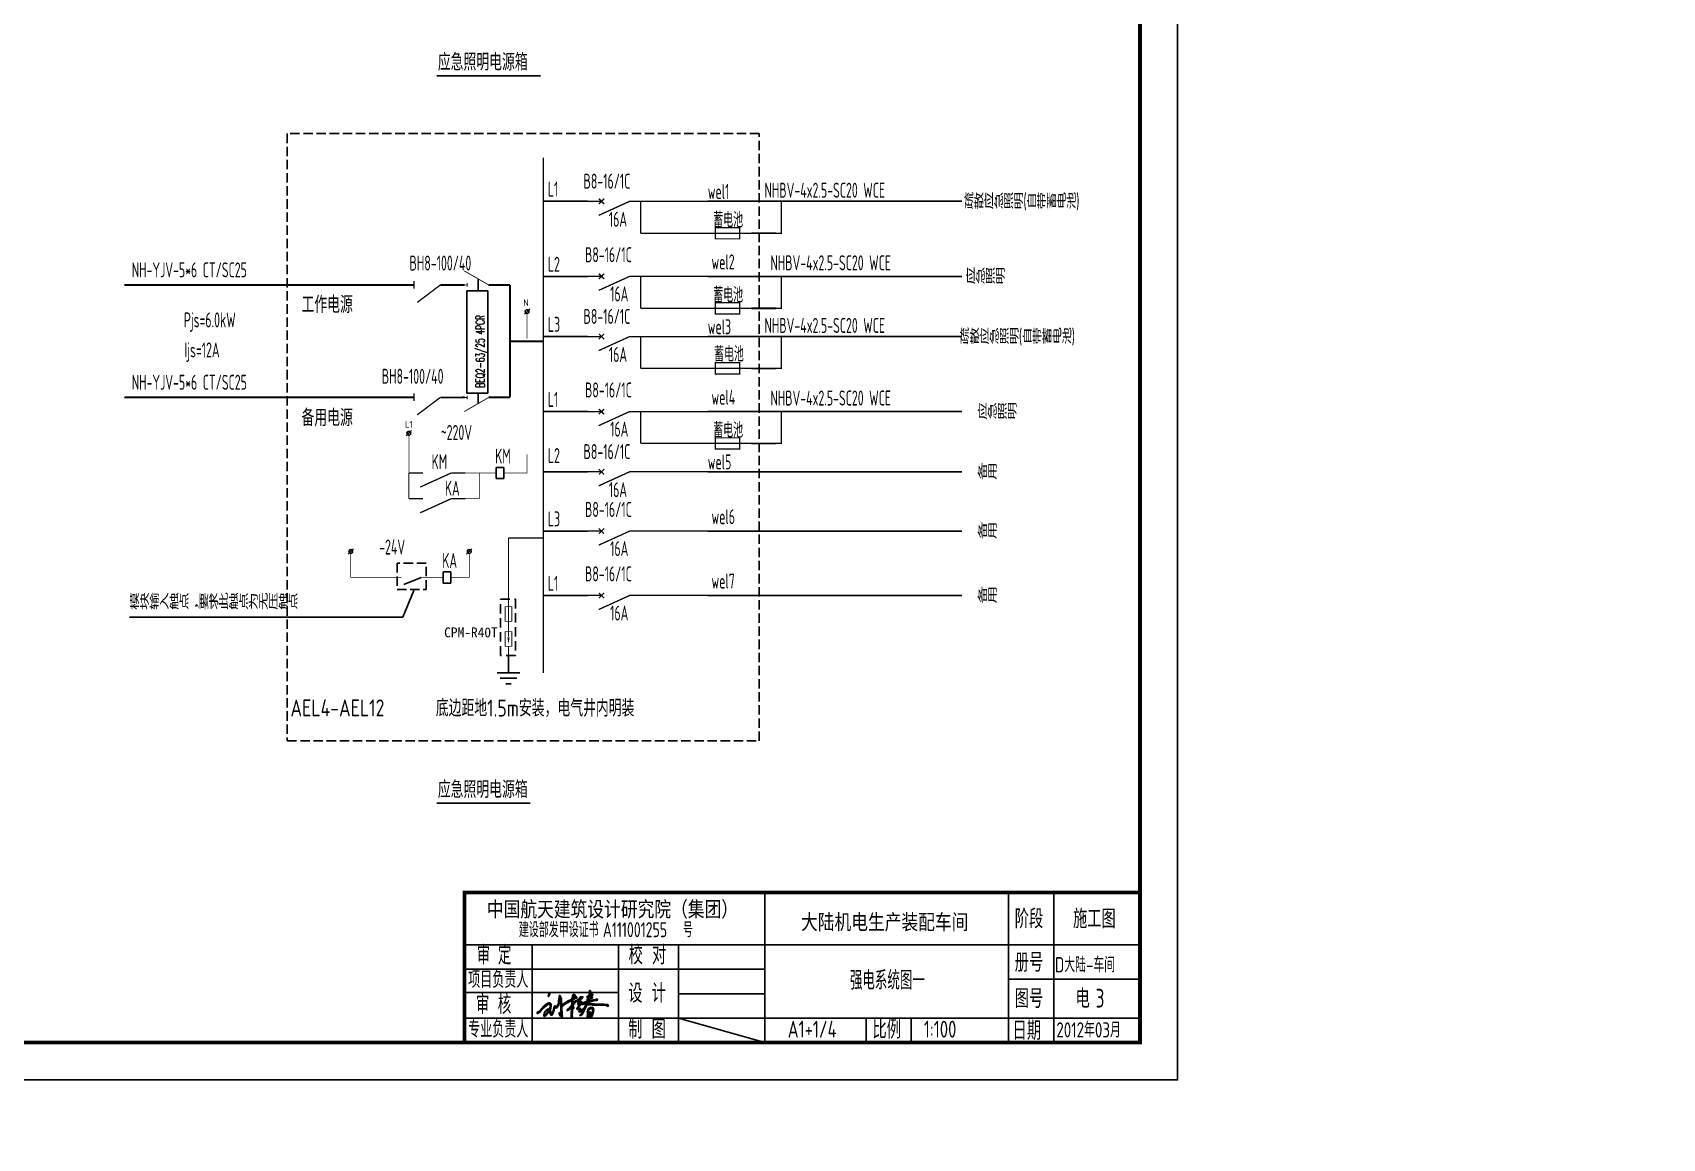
# Model space of a CAD drawing. Extents: x 2166032 to 5302137, y 581493 to 2416206.
# Drawn here: x 2878009 to 2921441, y 1115733 to 1145214 of the extents above; entities that cross this region are included whole.
import ezdxf
from ezdxf.enums import TextEntityAlignment as Align

# ---------------------------------------------------------------- set-up
doc = ezdxf.new("R2010")
doc.units = 0
doc.header["$LTSCALE"] = 1000
doc.header["$MEASUREMENT"] = 0
for name, pattern in [('DASH', [0.35, 0.25, -0.1]), ('DASHDOT', [1, 0.5, -0.25, 0, -0.25]), ('HIDDEN', [0.375, 0.25, -0.125])]:
    doc.linetypes.add(name, pattern=pattern)
for name, color, linetype in [('DOTLN', 2, 'Continuous'), ('EE-LIGHT', 3, 'Continuous'), ('EE-LINE', 11, 'Continuous'), ('EES_照明平面_导线层', 3, 'Continuous'), ('ELEMENT', 100, 'Continuous'), ('EQUIP', 80, 'Continuous'), ('PUB_TEXT', 7, 'Continuous'), ('PUB_TITLE', 137, 'Continuous'), ('SIG_TEXT', 7, 'Continuous'), ('TEL_SYMB', 3, 'Continuous'), ('TH_WIRE2', 4, 'Continuous'), ('WIRE-应急', 6, 'DASH'), ('WIRE-照明', 1, 'Continuous'), ('WIRE-系统', 4, 'Continuous'), ('墙线加粗', 7, 'Continuous'), ('电气', 3, 'Continuous'), ('表格', 7, 'Continuous')]:
    doc.layers.add(name, color=color, linetype=linetype)
doc.styles.add('-黑体', font='simhei.ttf', dxfattribs={"width": 0.8})
doc.styles.add('_TEL_DIM', font='@tssdeng.shx', dxfattribs={"width": 0.8, "height": 3.5, "bigfont": '!tssdchn.shx'})
doc.styles.add('H1', font='simsun.ttc')
doc.styles.add('HZTXT', font='tssdeng.shx', dxfattribs={"width": 0.7, "bigfont": 'tssdchn.shx'})
doc.styles.add('SIMPLEX', font='SIMPLEX.SHX')
doc.styles.get("Standard").update_dxf_attribs({"font": 'tssdeng.shx', "bigfont": 'tssdchn.shx'})
doc.styles.add('TSSD_REIN', font='tssdeng.shx', dxfattribs={"width": 0.7, "bigfont": 'tssdchn.shx'})

# ---------------------------------------------------------------- blocks, each defined once
blk = doc.blocks.new('$图签$00000001')
blk.add_line((-123, 6.5), (-100, 0))
at = {"layer": 'PUB_TITLE'}
for p, q in [((-100, 0), (-100, 40)), ((-35, 0), (-35, 40)), ((-23, 0), (-23, 40)), ((-180, 26), (0, 26)), ((-162, 0), (-162, 26)), ((-139, 0), (-139, 26)), ((-123, 0), (-123, 26)), ((-180, 19.5), (-100, 19.5)), ((-180, 13.28), (-139, 13.28)), ((-35, 16.86), (0, 16.86)), ((-123, 13), (-100, 13)), ((-180, 6.5), (0, 6.5)), ((-73, 0), (-73, 6.5)), ((-61, 0), (-61, 6.5))]:
    blk.add_line(p, q, dxfattribs=at)
at = {"layer": 'PUB_TITLE', "const_width": 1}
blk.add_lwpolyline([(-180, 0), (-180, 40), (0, 40)], dxfattribs=at)
at = {"layer": 'PUB_TITLE'}
blk.add_lwpolyline([(0, 40), (-180, 40), (-180, 0), (0, 0)], close=True, dxfattribs=at)
at = {"layer": 'PUB_TEXT', "style": 'TSSD_REIN'}
for s, height, width, p in [('阶段', 5, 0.8, (-33.39, 30.46)), ('施工图', 5, 0.8, (-17.87, 30.46)), ('建设部发甲设证书', 4, 0.7, (-165.53, 28.06)), ('A111001255', 4, 0.7, (-143.13, 28.06)), ('号', 4, 0.7, (-121.8, 28.06)), ('审', 5, 0.75, (-176.74, 20.78)), ('定', 5, 0.75, (-171.1, 20.78)), ('校 对', 5, 0.8, (-136.27, 20.81)), ('册号', 5, 0.8, (-33.39, 18.85)), ('D大陆-车间', 4.05, 0.75, (-22.67, 18.71)), ('项目负责人', 4.5, 0.75, (-179.02, 14.53)), ('审 核', 5, 0.75, (-176.96, 7.62)), ('设 计', 5, 0.8, (-136.37, 10.62)), ('图号', 5, 0.8, (-33.39, 9.19)), ('电', 5, 0.8, (-17.17, 9.21)), ('专业负责人', 4.5, 0.75, (-179.03, 1.3)), ('制 图', 5, 0.8, (-136.37, 1.02)), ('A1+1/4', 4.5, 0.75, (-93.87, 1.3)), ('比例', 5, 0.8, (-71.29, 1.01)), ('1:100', 4.5, 0.75, (-57.61, 1.3)), ('日期', 5, 0.8, (-33.97, 0.67)), ('2012年03月', 4.05, 0.75, (-22.29, 1.33))]:
    blk.add_text(s, height=height, dxfattribs=dict(at, width=width)).set_placement(p)
at = {"layer": 'PUB_TITLE', "color": 7, "style": '-黑体', "width": 0.8}
blk.add_text('中国航天建筑设计研究院（集团）', height=4.0889, dxfattribs=at).set_placement((-174.05, 33.5))
blk.add_text('大陆机电生产装配车间', height=4.089, dxfattribs=at).set_placement((-68.03, 30.09), align=Align.CENTER)
blk = doc.blocks.new('$element$00000497')
at = {"const_width": 0.0233}
for points in [[(0, 0), (0, -0.25)], [(0, -1), (0, -0.75), (-0.25, -0.2)], [(-0.047, -0.297), (0.047, -0.203)], [(-0.047, -0.203), (0.047, -0.297)]]:
    blk.add_lwpolyline(points, dxfattribs=at)
at = {"flags": 9}
blk.add_attdef('S', (0, 0), '', height=0.00000667, dxfattribs=at)
blk = doc.blocks.new('A$C7AF41362')
at = {"color": 3}
for points, const_width in [([(765, 49), (115, 425)], 23), ([(0, 49), (191, 49)], 23), ([(191, 99), (191, 0)], 25), ([(765, 49), (956, 49)], 23)]:
    blk.add_lwpolyline(points, dxfattribs=dict(at, const_width=const_width))
blk = doc.blocks.new('$element$00000498')
at = {"const_width": 0.0233}
for points in [[(0, 0), (0, -0.25)], [(-0.25, -0.2), (0, -0.75)], [(0, -0.75), (0, -1)]]:
    blk.add_lwpolyline(points, dxfattribs=at)
at = {"flags": 9}
blk.add_attdef('S', (0, 0), '', height=0.00000667, dxfattribs=at)
blk = doc.blocks.new('DZ')
at = {"layer": 'EE-LIGHT'}
blk.add_line((-141, -41), (141, 241), dxfattribs=at)
blk.add_circle((0, 100), 100, dxfattribs=at)
blk = doc.blocks.new('KM')
at = {"layer": 'EE-LIGHT'}
for p, q in [((400, 300), (0, 300)), ((0, 300), (0, -300)), ((400, -300), (400, 300)), ((0, -300), (400, -300))]:
    blk.add_line(p, q, dxfattribs=at)
blk = doc.blocks.new('$element$00000532')
at = {"const_width": 0.0233}
for points in [[(0, 0), (0, -0.283)], [(-0.1, -0.283), (0.1, -0.283), (0.1, -0.717), (-0.1, -0.717), (-0.1, -0.283)], [(0, -1), (0, -0.567)]]:
    blk.add_lwpolyline(points, dxfattribs=at)
for points in [[(-0.033, -0.55), (0.033, -0.55), (0, -0.35), (0.033, -0.55)], [(0.033, -0.55), (0, -0.35), (-0.033, -0.55), (0.033, -0.55)], [(0, -0.367), (-0.033, -0.567), (0.033, -0.567), (0, -0.367)]]:
    blk.add_solid(points)
at = {"flags": 9}
blk.add_attdef('S', (0, 0), '', height=0.00000667, dxfattribs=at)
blk = doc.blocks.new('$element$00000582')
at = {"const_width": 0.0233}
for points in [[(0, 0), (0, -1)], [(-0.1, -0.283), (0.1, -0.283), (0.1, -0.717), (-0.1, -0.717), (-0.1, -0.283)]]:
    blk.add_lwpolyline(points, dxfattribs=at)
at = {"flags": 9}
blk.add_attdef('S', (0, 0), '', height=0.00000667, dxfattribs=at)
blk = doc.blocks.new('$element$00000390')
for points in [[(0, 0), (0, -0.375)], [(-0.25, -0.375), (0.25, -0.375)], [(-0.188, -0.5), (0.188, -0.5)], [(-0.062, -0.625), (0.062, -0.625)]]:
    blk.add_lwpolyline(points)
at = {"flags": 9}
blk.add_attdef('S', (0, 0), '', height=0.00000667, dxfattribs=at)
blk = doc.blocks.new('刘桂春')
h = blk.add_hatch()
h.set_pattern_fill('ANSI37', color=256, scale=3, style=0)
h.set_pattern_definition([(45, (0, 0), (-3.367596045, 3.367596045), []), (135, (0, 0), (-3.367596045, -3.367596045), [])])
h.paths.add_polyline_path([(1369061, -138528), (1369058, -138536), (1369053, -138542), (1369048, -138553), (1369045, -138561), (1369048, -138565), (1369054, -138563), (1369059, -138554), (1369065, -138546), (1369071, -138534), (1369075, -138527), (1369075, -138516), (1369071, -138512), (1369066, -138506), (1369055, -138505), (1369049, -138506), (1369045, -138508), (1369045, -138512), (1369053, -138518), (1369057, -138521)], flags=17)
h.paths.add_polyline_path([(1369095, -138688), (1369086, -138679), (1369080, -138673), (1369068, -138673), (1369054, -138673), (1369048, -138679), (1369038, -138679), (1369028, -138684), (1369017, -138689), (1369002, -138702), (1368988, -138716), (1368971, -138734), (1368939, -138765), (1368920, -138785), (1368902, -138805), (1368895, -138812), (1368891, -138814), (1368881, -138820), (1368872, -138828), (1368862, -138837), (1368857, -138842), (1368869, -138850), (1368883, -138847), (1368893, -138838), (1368913, -138820), (1368946, -138779), (1368990, -138736), (1369038, -138702), (1369056, -138694), (1369064, -138694), (1369081, -138694), (1369081, -138726), (1369077, -138747), (1369068, -138758), (1369068, -138769), (1369056, -138769), (1369038, -138774), (1369015, -138793), (1369000, -138806), (1368989, -138828), (1368980, -138843), (1368986, -138843), (1368993, -138832), (1369010, -138814), (1369032, -138792), (1369049, -138793), (1369056, -138798), (1369045, -138813), (1369017, -138851), (1369009, -138860), (1368994, -138879), (1368985, -138885), (1368983, -138880), (1368983, -138863), (1368980, -138854), (1368975, -138861), (1368975, -138890), (1368986, -138898), (1368996, -138892), (1369017, -138869), (1369050, -138828), (1369068, -138813), (1369070, -138820), (1369080, -138855), (1369090, -138878), (1369111, -138878), (1369124, -138848), (1369145, -138795), (1369154, -138751), (1369164, -138750), (1369178, -138757), (1369205, -138742), (1369221, -138705), (1369235, -138629), (1369236, -138598), (1369244, -138587), (1369246, -138614), (1369253, -138629), (1369252, -138720), (1369250, -138729), (1369259, -138729), (1369258, -138853), (1369267, -138854), (1369268, -138885), (1369264, -138885), (1369251, -138875), (1369237, -138851), (1369237, -138834), (1369233, -138834), (1369229, -138851), (1369236, -138867), (1369244, -138887), (1369252, -138891), (1369260, -138895), (1369270, -138904), (1369281, -138904), (1369288, -138895), (1369288, -138886), (1369281, -138880), (1369281, -138816), (1369275, -138806), (1369275, -138743), (1369279, -138734), (1369314, -138705), (1369346, -138682), (1369431, -138637), (1369444, -138629), (1369444, -138683), (1369439, -138688), (1369438, -138711), (1369416, -138730), (1369416, -138740), (1369406, -138749), (1369365, -138790), (1369358, -138800), (1369370, -138800), (1369395, -138786), (1369416, -138772), (1369427, -138764), (1369438, -138765), (1369438, -138803), (1369431, -138810), (1369432, -138919), (1369442, -138925), (1369449, -138921), (1369452, -138894), (1369445, -138883), (1369446, -138853), (1369450, -138849), (1369450, -138772), (1369474, -138767), (1369474, -138743), (1369466, -138730), (1369466, -138702), (1369472, -138692), (1369486, -138692), (1369486, -138680), (1369480, -138677), (1369484, -138671), (1369542, -138634), (1369551, -138636), (1369548, -138649), (1369543, -138681), (1369539, -138696), (1369550, -138703), (1369560, -138700), (1369577, -138685), (1369581, -138679), (1369587, -138679), (1369587, -138684), (1369583, -138687), (1369562, -138705), (1369550, -138725), (1369539, -138743), (1369525, -138765), (1369525, -138778), (1369536, -138787), (1369568, -138773), (1369574, -138783), (1369564, -138800), (1369558, -138819), (1369570, -138826), (1369583, -138818), (1369600, -138802), (1369615, -138796), (1369631, -138780), (1369638, -138776), (1369642, -138780), (1369636, -138792), (1369615, -138826), (1369605, -138851), (1369584, -138869), (1369573, -138872), (1369573, -138884), (1369591, -138884), (1369610, -138869), (1369638, -138825), (1369666, -138773), (1369693, -138704), (1369693, -138680), (1369705, -138669), (1369767, -138649), (1369821, -138632), (1369854, -138632), (1369870, -138626), (1369870, -138614), (1369864, -138606), (1369850, -138609), (1369831, -138614), (1369799, -138621), (1369732, -138645), (1369709, -138652), (1369710, -138643), (1369723, -138635), (1369742, -138625), (1369765, -138604), (1369776, -138592), (1369785, -138591), (1369784, -138573), (1369775, -138574), (1369770, -138568), (1369776, -138563), (1369792, -138550), (1369792, -138539), (1369785, -138527), (1369765, -138526), (1369765, -138535), (1369744, -138544), (1369744, -138518), (1369756, -138507), (1369751, -138500), (1369751, -138491), (1369757, -138479), (1369749, -138467), (1369737, -138467), (1369738, -138486), (1369734, -138500), (1369729, -138511), (1369729, -138533), (1369724, -138544), (1369712, -138556), (1369706, -138565), (1369698, -138564), (1369690, -138568), (1369690, -138576), (1369698, -138584), (1369709, -138587), (1369704, -138602), (1369693, -138613), (1369700, -138614), (1369699, -138621), (1369694, -138630), (1369683, -138645), (1369667, -138653), (1369637, -138668), (1369614, -138680), (1369602, -138686), (1369602, -138699), (1369607, -138699), (1369632, -138699), (1369654, -138689), (1369676, -138683), (1369672, -138696), (1369663, -138724), (1369645, -138759), (1369630, -138765), (1369613, -138782), (1369591, -138794), (1369584, -138797), (1369580, -138795), (1369584, -138789), (1369586, -138780), (1369584, -138764), (1369576, -138757), (1369567, -138759), (1369556, -138763), (1369547, -138764), (1369544, -138758), (1369553, -138743), (1369570, -138726), (1369588, -138697), (1369608, -138666), (1369608, -138651), (1369598, -138651), (1369577, -138664), (1369560, -138678), (1369562, -138668), (1369566, -138646), (1369572, -138642), (1369577, -138620), (1369596, -138607), (1369630, -138572), (1369579, -138572), (1369563, -138606), (1369555, -138611), (1369528, -138624), (1369505, -138636), (1369481, -138653), (1369459, -138663), (1369457, -138624), (1369463, -138621), (1369498, -138599), (1369522, -138591), (1369523, -138574), (1369496, -138552), (1369492, -138536), (1369470, -138524), (1369465, -138533), (1369454, -138552), (1369454, -138570), (1369446, -138590), (1369438, -138611), (1369420, -138620), (1369379, -138640), (1369340, -138660), (1369307, -138683), (1369276, -138713), (1369268, -138632), (1369268, -138605), (1369260, -138580), (1369252, -138566), (1369252, -138554), (1369240, -138542), (1369233, -138562), (1369231, -138580), (1369227, -138611), (1369222, -138638), (1369218, -138663), (1369213, -138688), (1369204, -138711), (1369189, -138734), (1369180, -138734), (1369168, -138723), (1369157, -138720), (1369152, -138730), (1369143, -138746), (1369137, -138770), (1369128, -138808), (1369123, -138820), (1369118, -138838), (1369112, -138843), (1369112, -138851), (1369107, -138856), (1369101, -138856), (1369095, -138856), (1369095, -138836), (1369089, -138832), (1369089, -138814), (1369084, -138803), (1369084, -138775), (1369090, -138762), (1369090, -138745), (1369095, -138739), (1369095, -138717)])
h.paths.add_polyline_path([(1369424, -138744), (1369427, -138740), (1369432, -138735), (1369438, -138735), (1369438, -138744), (1369433, -138748), (1369426, -138748)], flags=16)
h.paths.add_polyline_path([(1369452, -138737), (1369455, -138735), (1369459, -138735), (1369461, -138737), (1369458, -138743), (1369454, -138742), (1369452, -138743)], flags=16)
h.paths.add_polyline_path([(1369729, -138574), (1369734, -138568), (1369735, -138561), (1369744, -138561), (1369751, -138560), (1369752, -138557), (1369755, -138557), (1369759, -138552), (1369762, -138552), (1369764, -138556), (1369760, -138560), (1369756, -138563), (1369752, -138565), (1369751, -138573), (1369744, -138573), (1369741, -138578), (1369736, -138580), (1369732, -138579)], flags=16)
h.paths.add_polyline_path([(1369775, -138702), (1369781, -138708), (1369887, -138708), (1369893, -138708), (1369903, -138706), (1369914, -138710), (1369928, -138711), (1369933, -138706), (1369939, -138712), (1370025, -138714), (1370031, -138729), (1370048, -138731), (1370050, -138716), (1370045, -138706), (1370034, -138699), (1370010, -138699), (1369982, -138697), (1369975, -138691), (1369821, -138691), (1369815, -138685), (1369775, -138685), (1369751, -138685), (1369732, -138686), (1369727, -138692), (1369717, -138694), (1369709, -138694), (1369702, -138699), (1369721, -138705), (1369729, -138703), (1369741, -138699), (1369751, -138701), (1369756, -138706), (1369771, -138706)])
h.paths.add_polyline_path([(1369700, -138854), (1369699, -138915), (1369708, -138922), (1369714, -138915), (1369722, -138910), (1369718, -138905), (1369714, -138905), (1369715, -138896), (1369719, -138896), (1369727, -138890), (1369729, -138894), (1369728, -138912), (1369731, -138922), (1369738, -138926), (1369758, -138925), (1369764, -138915), (1369771, -138903), (1369780, -138889), (1369784, -138877), (1369795, -138838), (1369803, -138818), (1369808, -138786), (1369802, -138778), (1369802, -138757), (1369784, -138746), (1369748, -138746), (1369732, -138761), (1369714, -138773), (1369708, -138777), (1369708, -138794), (1369708, -138804), (1369697, -138809)])
h.paths.add_polyline_path([(1369721, -138813), (1369721, -138793), (1369722, -138787), (1369729, -138779), (1369731, -138776), (1369740, -138777), (1369743, -138770), (1369762, -138771), (1369764, -138760), (1369786, -138761), (1369787, -138831), (1369781, -138835), (1369780, -138851), (1369780, -138857), (1369772, -138858), (1369768, -138845), (1369764, -138838), (1369760, -138835), (1369759, -138827), (1369747, -138825), (1369733, -138826), (1369726, -138829), (1369727, -138844), (1369722, -138842), (1369721, -138839)], flags=16)
h.paths.add_polyline_path([(1369733, -138845), (1369737, -138841), (1369747, -138844), (1369751, -138849), (1369751, -138857), (1369753, -138862), (1369757, -138864), (1369759, -138878), (1369759, -138893), (1369755, -138898), (1369751, -138900), (1369751, -138908), (1369747, -138914), (1369742, -138910), (1369736, -138905), (1369733, -138898), (1369735, -138888), (1369730, -138883), (1369728, -138877), (1369733, -138875), (1369734, -138859)], flags=16)
for p, q in [((1368988, -138716), (1369002, -138702)), ((1369038, -138702), (1368990, -138736)), ((1369002, -138702), (1369017, -138689)), ((1369017, -138689), (1369028, -138684)), ((1369028, -138684), (1369038, -138679)), ((1369038, -138679), (1369048, -138679)), ((1369056, -138694), (1369038, -138702)), ((1369049, -138506), (1369045, -138508)), ((1369045, -138508), (1369045, -138512)), ((1369045, -138512), (1369053, -138518)), ((1369048, -138553), (1369045, -138561)), ((1369045, -138561), (1369048, -138565)), ((1369053, -138542), (1369048, -138553)), ((1369048, -138565), (1369054, -138563)), ((1369048, -138679), (1369054, -138673)), ((1369055, -138505), (1369049, -138506)), ((1369053, -138518), (1369057, -138521)), ((1369058, -138536), (1369053, -138542)), ((1369054, -138563), (1369059, -138554)), ((1369054, -138673), (1369068, -138673)), ((1369066, -138506), (1369055, -138505)), ((1369064, -138694), (1369056, -138694)), ((1369057, -138521), (1369061, -138528)), ((1369061, -138528), (1369058, -138536)), ((1369059, -138554), (1369065, -138546)), ((1369081, -138694), (1369064, -138694)), ((1369065, -138546), (1369071, -138534)), ((1369071, -138512), (1369066, -138506)), ((1369068, -138673), (1369080, -138673)), ((1369075, -138516), (1369071, -138512)), ((1369071, -138534), (1369075, -138527)), ((1369075, -138527), (1369075, -138516)), ((1369080, -138673), (1369086, -138679)), ((1369081, -138726), (1369081, -138694)), ((1369086, -138679), (1369095, -138688)), ((1369095, -138688), (1369095, -138717)), ((1369204, -138711), (1369213, -138688)), ((1369221, -138705), (1369205, -138742)), ((1369213, -138688), (1369218, -138663)), ((1369218, -138663), (1369222, -138638)), ((1369235, -138629), (1369221, -138705)), ((1369222, -138638), (1369227, -138611)), ((1369227, -138611), (1369231, -138580)), ((1369231, -138580), (1369233, -138562)), ((1369233, -138562), (1369240, -138542)), ((1369236, -138598), (1369235, -138629)), ((1369244, -138587), (1369236, -138598)), ((1369240, -138542), (1369252, -138554)), ((1369246, -138614), (1369244, -138587)), ((1369253, -138629), (1369246, -138614)), ((1369252, -138554), (1369252, -138566)), ((1369252, -138566), (1369260, -138580)), ((1369252, -138720), (1369253, -138629)), ((1369260, -138580), (1369268, -138605)), ((1369268, -138605), (1369268, -138632)), ((1369268, -138632), (1369276, -138713)), ((1369276, -138713), (1369307, -138683)), ((1369314, -138705), (1369279, -138734)), ((1369307, -138683), (1369340, -138660)), ((1369346, -138682), (1369314, -138705)), ((1369340, -138660), (1369379, -138640)), ((1369431, -138637), (1369346, -138682)), ((1369379, -138640), (1369420, -138620)), ((1369420, -138620), (1369438, -138611)), ((1369444, -138629), (1369431, -138637)), ((1369438, -138611), (1369446, -138590)), ((1369438, -138711), (1369439, -138688)), ((1369439, -138688), (1369444, -138683)), ((1369444, -138683), (1369444, -138629)), ((1369446, -138590), (1369454, -138570)), ((1369454, -138552), (1369465, -138533)), ((1369454, -138570), (1369454, -138552)), ((1369463, -138621), (1369457, -138624)), ((1369457, -138624), (1369459, -138663)), ((1369459, -138663), (1369481, -138653)), ((1369498, -138599), (1369463, -138621)), ((1369465, -138533), (1369470, -138524)), ((1369472, -138692), (1369466, -138702)), ((1369466, -138702), (1369466, -138730)), ((1369470, -138524), (1369492, -138536)), ((1369486, -138692), (1369472, -138692)), ((1369484, -138671), (1369480, -138677)), ((1369480, -138677), (1369486, -138680)), ((1369481, -138653), (1369505, -138636)), ((1369542, -138634), (1369484, -138671)), ((1369486, -138680), (1369486, -138692)), ((1369492, -138536), (1369496, -138552)), ((1369496, -138552), (1369523, -138574)), ((1369522, -138591), (1369498, -138599)), ((1369505, -138636), (1369528, -138624)), ((1369523, -138574), (1369522, -138591)), ((1369528, -138624), (1369555, -138611)), ((1369539, -138696), (1369543, -138681)), ((1369550, -138703), (1369539, -138696)), ((1369551, -138636), (1369542, -138634)), ((1369543, -138681), (1369548, -138649)), ((1369548, -138649), (1369551, -138636)), ((1369560, -138700), (1369550, -138703)), ((1369550, -138725), (1369562, -138705)), ((1369555, -138611), (1369563, -138606)), ((1369560, -138678), (1369577, -138664)), ((1369562, -138668), (1369560, -138678)), ((1369577, -138685), (1369560, -138700)), ((1369566, -138646), (1369562, -138668)), ((1369562, -138705), (1369583, -138687)), ((1369563, -138606), (1369579, -138572)), ((1369572, -138642), (1369566, -138646)), ((1369588, -138697), (1369570, -138726)), ((1369577, -138620), (1369572, -138642)), ((1369596, -138607), (1369577, -138620)), ((1369577, -138664), (1369598, -138651)), ((1369581, -138679), (1369577, -138685)), ((1369579, -138572), (1369630, -138572)), ((1369587, -138679), (1369581, -138679)), ((1369583, -138687), (1369587, -138684)), ((1369587, -138684), (1369587, -138679)), ((1369608, -138666), (1369588, -138697)), ((1369630, -138572), (1369596, -138607)), ((1369598, -138651), (1369608, -138651)), ((1369602, -138686), (1369614, -138680)), ((1369602, -138699), (1369602, -138686)), ((1369607, -138699), (1369602, -138699)), ((1369632, -138699), (1369607, -138699)), ((1369608, -138651), (1369608, -138666)), ((1369614, -138680), (1369637, -138668)), ((1369654, -138689), (1369632, -138699)), ((1369637, -138668), (1369667, -138653)), ((1369676, -138683), (1369654, -138689)), ((1369663, -138724), (1369672, -138696)), ((1369693, -138704), (1369666, -138773)), ((1369667, -138653), (1369683, -138645)), ((1369672, -138696), (1369676, -138683)), ((1369683, -138645), (1369694, -138630)), ((1369690, -138568), (1369698, -138564)), ((1369690, -138576), (1369690, -138568)), ((1369698, -138584), (1369690, -138576)), ((1369693, -138613), (1369704, -138602)), ((1369700, -138614), (1369693, -138613)), ((1369705, -138669), (1369693, -138680)), ((1369693, -138680), (1369693, -138704)), ((1369694, -138630), (1369699, -138621)), ((1369698, -138564), (1369706, -138565)), ((1369709, -138587), (1369698, -138584)), ((1369699, -138621), (1369700, -138614)), ((1369702, -138699), (1369709, -138694)), ((1369721, -138705), (1369702, -138699)), ((1369704, -138602), (1369709, -138587)), ((1369767, -138649), (1369705, -138669)), ((1369706, -138565), (1369712, -138556)), ((1369710, -138643), (1369709, -138652)), ((1369709, -138652), (1369732, -138645)), ((1369709, -138694), (1369717, -138694)), ((1369723, -138635), (1369710, -138643)), ((1369712, -138556), (1369724, -138544)), ((1369719, -138610), (1369714, -138615)), ((1369714, -138616), (1369714, -138621)), ((1369714, -138621), (1369719, -138622)), ((1369717, -138694), (1369727, -138692)), ((1369724, -138604), (1369719, -138610)), ((1369719, -138622), (1369728, -138620)), ((1369729, -138703), (1369721, -138705)), ((1369742, -138625), (1369723, -138635)), ((1369724, -138544), (1369729, -138533)), ((1369734, -138604), (1369724, -138604)), ((1369727, -138692), (1369732, -138686)), ((1369728, -138620), (1369733, -138616)), ((1369729, -138511), (1369734, -138500)), ((1369729, -138533), (1369729, -138511)), ((1369734, -138568), (1369729, -138574)), ((1369729, -138574), (1369732, -138579)), ((1369741, -138699), (1369729, -138703)), ((1369732, -138579), (1369736, -138580)), ((1369732, -138645), (1369799, -138621)), ((1369732, -138686), (1369751, -138685)), ((1369733, -138616), (1369740, -138611)), ((1369734, -138500), (1369738, -138486)), ((1369735, -138561), (1369734, -138568)), ((1369737, -138600), (1369734, -138604)), ((1369734, -138604), (1369734, -138604)), ((1369744, -138561), (1369735, -138561)), ((1369736, -138580), (1369741, -138578)), ((1369738, -138486), (1369737, -138467)), ((1369737, -138467), (1369749, -138467)), ((1369741, -138600), (1369737, -138600)), ((1369740, -138611), (1369746, -138603)), ((1369741, -138578), (1369744, -138573)), ((1369746, -138603), (1369741, -138600)), ((1369751, -138701), (1369741, -138699)), ((1369765, -138604), (1369742, -138625)), ((1369756, -138507), (1369744, -138518)), ((1369744, -138518), (1369744, -138544)), ((1369744, -138544), (1369765, -138535)), ((1369751, -138560), (1369744, -138561)), ((1369744, -138573), (1369751, -138573)), ((1369749, -138467), (1369757, -138479)), ((1369757, -138479), (1369751, -138491)), ((1369751, -138491), (1369751, -138500)), ((1369751, -138500), (1369756, -138507)), ((1369752, -138557), (1369751, -138560)), ((1369751, -138573), (1369752, -138565)), ((1369751, -138685), (1369775, -138685)), ((1369756, -138706), (1369751, -138701)), ((1369755, -138557), (1369752, -138557)), ((1369752, -138565), (1369756, -138563)), ((1369759, -138552), (1369755, -138557)), ((1369756, -138563), (1369760, -138560)), ((1369771, -138706), (1369756, -138706)), ((1369762, -138552), (1369759, -138552)), ((1369760, -138560), (1369764, -138556)), ((1369764, -138556), (1369762, -138552)), ((1369765, -138535), (1369765, -138526)), ((1369765, -138526), (1369785, -138527)), ((1369776, -138592), (1369765, -138604)), ((1369821, -138632), (1369767, -138649)), ((1369776, -138563), (1369770, -138568)), ((1369770, -138568), (1369775, -138574)), ((1369775, -138702), (1369771, -138706)), ((1369775, -138574), (1369784, -138573)), ((1369775, -138685), (1369815, -138685)), ((1369781, -138708), (1369775, -138702)), ((1369792, -138550), (1369776, -138563)), ((1369785, -138591), (1369776, -138592)), ((1369887, -138708), (1369781, -138708)), ((1369784, -138573), (1369785, -138591)), ((1369785, -138527), (1369792, -138539)), ((1369792, -138539), (1369792, -138550)), ((1369799, -138621), (1369831, -138614)), ((1369815, -138685), (1369821, -138691)), ((1369854, -138632), (1369821, -138632)), ((1369821, -138691), (1369975, -138691)), ((1369831, -138614), (1369850, -138609)), ((1369850, -138609), (1369864, -138606)), ((1369870, -138626), (1369854, -138632)), ((1369864, -138606), (1369870, -138614)), ((1369870, -138614), (1369870, -138626)), ((1369893, -138708), (1369887, -138708)), ((1369903, -138706), (1369893, -138708)), ((1369914, -138710), (1369903, -138706)), ((1369928, -138711), (1369914, -138710)), ((1369933, -138706), (1369928, -138711)), ((1369939, -138712), (1369933, -138706)), ((1369975, -138691), (1369982, -138697)), ((1369982, -138697), (1370010, -138699)), ((1370010, -138699), (1370034, -138699)), ((1370034, -138699), (1370045, -138706)), ((1370045, -138706), (1370050, -138716)), ((1368857, -138842), (1368862, -138837)), ((1368869, -138850), (1368857, -138842)), ((1368862, -138837), (1368872, -138828)), ((1368883, -138847), (1368869, -138850)), ((1368872, -138828), (1368881, -138820)), ((1368881, -138820), (1368891, -138814)), ((1368893, -138838), (1368883, -138847)), ((1368891, -138814), (1368895, -138812)), ((1368913, -138820), (1368893, -138838)), ((1368895, -138812), (1368902, -138805)), ((1368902, -138805), (1368920, -138785)), ((1368946, -138779), (1368913, -138820)), ((1368920, -138785), (1368939, -138765)), ((1368939, -138765), (1368971, -138734)), ((1368990, -138736), (1368946, -138779)), ((1368971, -138734), (1368988, -138716)), ((1368975, -138861), (1368980, -138854)), ((1368975, -138890), (1368975, -138861)), ((1368986, -138898), (1368975, -138890)), ((1368980, -138843), (1368989, -138828)), ((1368986, -138843), (1368980, -138843)), ((1368980, -138854), (1368983, -138863)), ((1368983, -138863), (1368983, -138880)), ((1368983, -138880), (1368985, -138885)), ((1368985, -138885), (1368994, -138879)), ((1368993, -138832), (1368986, -138843)), ((1368996, -138892), (1368986, -138898)), ((1368989, -138828), (1369000, -138806)), ((1369010, -138814), (1368993, -138832)), ((1368994, -138879), (1369009, -138860)), ((1369017, -138869), (1368996, -138892)), ((1369000, -138806), (1369015, -138793)), ((1369009, -138860), (1369017, -138851)), ((1369032, -138792), (1369010, -138814)), ((1369015, -138793), (1369038, -138774)), ((1369017, -138851), (1369045, -138813)), ((1369050, -138828), (1369017, -138869)), ((1369049, -138793), (1369032, -138792)), ((1369038, -138774), (1369056, -138769)), ((1369045, -138813), (1369056, -138798)), ((1369056, -138798), (1369049, -138793)), ((1369068, -138813), (1369050, -138828)), ((1369056, -138769), (1369068, -138769)), ((1369068, -138758), (1369077, -138747)), ((1369068, -138769), (1369068, -138758)), ((1369070, -138820), (1369068, -138813)), ((1369080, -138855), (1369070, -138820)), ((1369077, -138747), (1369081, -138726)), ((1369090, -138878), (1369080, -138855)), ((1369090, -138762), (1369084, -138775)), ((1369084, -138775), (1369084, -138803)), ((1369084, -138803), (1369089, -138814)), ((1369089, -138814), (1369089, -138832)), ((1369089, -138832), (1369095, -138836)), ((1369095, -138739), (1369090, -138745)), ((1369090, -138745), (1369090, -138762)), ((1369111, -138878), (1369090, -138878)), ((1369095, -138717), (1369095, -138739)), ((1369095, -138836), (1369095, -138856)), ((1369095, -138856), (1369101, -138856)), ((1369101, -138856), (1369107, -138856)), ((1369107, -138856), (1369112, -138851)), ((1369124, -138848), (1369111, -138878)), ((1369112, -138843), (1369118, -138838)), ((1369112, -138851), (1369112, -138843)), ((1369118, -138838), (1369123, -138820)), ((1369123, -138820), (1369128, -138808)), ((1369145, -138795), (1369124, -138848)), ((1369128, -138808), (1369137, -138770)), ((1369137, -138770), (1369143, -138746)), ((1369143, -138746), (1369152, -138730)), ((1369154, -138751), (1369145, -138795)), ((1369152, -138730), (1369157, -138720)), ((1369164, -138750), (1369154, -138751)), ((1369157, -138720), (1369168, -138723)), ((1369178, -138757), (1369164, -138750)), ((1369168, -138723), (1369180, -138734)), ((1369205, -138742), (1369178, -138757)), ((1369180, -138734), (1369189, -138734)), ((1369189, -138734), (1369204, -138711)), ((1369229, -138851), (1369233, -138834)), ((1369236, -138867), (1369229, -138851)), ((1369233, -138834), (1369233, -138834)), ((1369233, -138834), (1369237, -138834)), ((1369244, -138887), (1369236, -138867)), ((1369237, -138834), (1369237, -138851)), ((1369237, -138851), (1369251, -138875)), ((1369252, -138891), (1369244, -138887)), ((1369250, -138729), (1369252, -138720)), ((1369259, -138729), (1369250, -138729)), ((1369251, -138875), (1369264, -138885)), ((1369260, -138895), (1369252, -138891)), ((1369258, -138853), (1369259, -138729)), ((1369267, -138854), (1369258, -138853)), ((1369270, -138904), (1369260, -138895)), ((1369264, -138885), (1369268, -138885)), ((1369268, -138885), (1369267, -138854)), ((1369281, -138904), (1369270, -138904)), ((1369279, -138734), (1369275, -138743)), ((1369275, -138743), (1369275, -138806)), ((1369275, -138806), (1369281, -138816)), ((1369281, -138816), (1369281, -138880)), ((1369281, -138880), (1369288, -138886)), ((1369288, -138895), (1369281, -138904)), ((1369288, -138886), (1369288, -138895)), ((1369358, -138800), (1369365, -138790)), ((1369370, -138800), (1369358, -138800)), ((1369365, -138790), (1369406, -138749)), ((1369395, -138786), (1369370, -138800)), ((1369416, -138772), (1369395, -138786)), ((1369406, -138749), (1369416, -138740)), ((1369416, -138730), (1369438, -138711)), ((1369416, -138740), (1369416, -138730)), ((1369427, -138764), (1369416, -138772)), ((1369427, -138740), (1369424, -138744)), ((1369424, -138744), (1369426, -138748)), ((1369426, -138748), (1369433, -138748)), ((1369432, -138735), (1369427, -138740)), ((1369438, -138765), (1369427, -138764)), ((1369431, -138810), (1369438, -138803)), ((1369432, -138919), (1369431, -138810)), ((1369438, -138735), (1369432, -138735)), ((1369442, -138925), (1369432, -138919)), ((1369433, -138748), (1369438, -138744)), ((1369438, -138744), (1369438, -138735)), ((1369438, -138803), (1369438, -138765)), ((1369449, -138921), (1369442, -138925)), ((1369446, -138853), (1369445, -138883)), ((1369445, -138883), (1369452, -138894)), ((1369450, -138849), (1369446, -138853)), ((1369452, -138894), (1369449, -138921)), ((1369474, -138767), (1369450, -138772)), ((1369450, -138772), (1369450, -138849)), ((1369455, -138735), (1369452, -138737)), ((1369452, -138737), (1369452, -138743)), ((1369452, -138743), (1369454, -138742)), ((1369454, -138742), (1369458, -138743)), ((1369459, -138735), (1369455, -138735)), ((1369458, -138743), (1369461, -138737)), ((1369461, -138737), (1369459, -138735)), ((1369466, -138730), (1369474, -138743)), ((1369474, -138743), (1369474, -138767)), ((1369525, -138765), (1369539, -138743)), ((1369525, -138778), (1369525, -138765)), ((1369536, -138787), (1369525, -138778)), ((1369568, -138773), (1369536, -138787)), ((1369539, -138743), (1369550, -138725)), ((1369553, -138743), (1369544, -138758)), ((1369544, -138758), (1369547, -138764)), ((1369547, -138764), (1369556, -138763)), ((1369570, -138726), (1369553, -138743)), ((1369556, -138763), (1369567, -138759)), ((1369558, -138819), (1369564, -138800)), ((1369570, -138826), (1369558, -138819)), ((1369564, -138800), (1369574, -138783)), ((1369567, -138759), (1369576, -138757)), ((1369574, -138783), (1369568, -138773)), ((1369583, -138818), (1369570, -138826)), ((1369573, -138872), (1369584, -138869)), ((1369573, -138884), (1369573, -138872)), ((1369591, -138884), (1369573, -138884)), ((1369576, -138757), (1369584, -138764)), ((1369584, -138789), (1369580, -138795)), ((1369580, -138795), (1369584, -138797)), ((1369600, -138802), (1369583, -138818)), ((1369584, -138764), (1369586, -138780)), ((1369586, -138780), (1369584, -138789)), ((1369584, -138797), (1369591, -138794)), ((1369584, -138869), (1369605, -138851)), ((1369591, -138794), (1369613, -138782)), ((1369610, -138869), (1369591, -138884)), ((1369615, -138796), (1369600, -138802)), ((1369605, -138851), (1369615, -138826)), ((1369638, -138825), (1369610, -138869)), ((1369613, -138782), (1369630, -138765)), ((1369631, -138780), (1369615, -138796)), ((1369615, -138826), (1369636, -138792)), ((1369630, -138765), (1369645, -138759)), ((1369638, -138776), (1369631, -138780)), ((1369636, -138792), (1369642, -138780)), ((1369666, -138773), (1369638, -138825)), ((1369642, -138780), (1369638, -138776)), ((1369645, -138759), (1369663, -138724)), ((1369708, -138804), (1369697, -138809)), ((1369697, -138809), (1369700, -138854)), ((1369700, -138854), (1369699, -138915)), ((1369699, -138915), (1369708, -138922)), ((1369714, -138773), (1369708, -138777)), ((1369708, -138777), (1369708, -138794)), ((1369708, -138794), (1369708, -138804)), ((1369708, -138922), (1369714, -138915)), ((1369732, -138761), (1369714, -138773)), ((1369714, -138905), (1369715, -138896)), ((1369718, -138905), (1369714, -138905)), ((1369714, -138915), (1369722, -138910)), ((1369715, -138896), (1369719, -138896)), ((1369722, -138910), (1369718, -138905)), ((1369719, -138896), (1369727, -138890)), ((1369721, -138793), (1369722, -138787)), ((1369721, -138813), (1369721, -138793)), ((1369721, -138839), (1369721, -138813)), ((1369722, -138842), (1369721, -138839)), ((1369722, -138787), (1369729, -138779)), ((1369727, -138844), (1369722, -138842)), ((1369733, -138826), (1369726, -138829)), ((1369726, -138829), (1369727, -138844)), ((1369727, -138890), (1369729, -138894)), ((1369728, -138877), (1369733, -138875)), ((1369730, -138883), (1369728, -138877)), ((1369729, -138894), (1369728, -138912)), ((1369728, -138912), (1369731, -138922)), ((1369729, -138779), (1369731, -138776)), ((1369735, -138888), (1369730, -138883)), ((1369731, -138776), (1369740, -138777)), ((1369731, -138922), (1369738, -138926)), ((1369748, -138746), (1369732, -138761)), ((1369747, -138825), (1369733, -138826)), ((1369733, -138845), (1369737, -138841)), ((1369734, -138859), (1369733, -138845)), ((1369733, -138875), (1369734, -138859)), ((1369733, -138898), (1369735, -138888)), ((1369736, -138905), (1369733, -138898)), ((1369742, -138910), (1369736, -138905)), ((1369737, -138841), (1369747, -138844)), ((1369738, -138926), (1369758, -138925)), ((1369740, -138777), (1369743, -138770)), ((1369747, -138914), (1369742, -138910)), ((1369743, -138770), (1369762, -138771)), ((1369759, -138827), (1369747, -138825)), ((1369747, -138844), (1369751, -138849)), ((1369751, -138908), (1369747, -138914)), ((1369784, -138746), (1369748, -138746)), ((1369751, -138849), (1369751, -138857)), ((1369751, -138857), (1369753, -138862)), ((1369755, -138898), (1369751, -138900)), ((1369751, -138900), (1369751, -138908)), ((1369753, -138862), (1369757, -138864)), ((1369759, -138893), (1369755, -138898)), ((1369757, -138864), (1369759, -138878)), ((1369758, -138925), (1369764, -138915)), ((1369760, -138835), (1369759, -138827)), ((1369759, -138878), (1369759, -138893)), ((1369764, -138838), (1369760, -138835)), ((1369762, -138771), (1369764, -138760)), ((1369764, -138760), (1369786, -138761)), ((1369768, -138845), (1369764, -138838)), ((1369764, -138915), (1369771, -138903)), ((1369772, -138858), (1369768, -138845)), ((1369771, -138903), (1369780, -138889)), ((1369780, -138857), (1369772, -138858)), ((1369781, -138835), (1369780, -138851)), ((1369780, -138851), (1369780, -138857)), ((1369780, -138889), (1369784, -138877)), ((1369787, -138831), (1369781, -138835)), ((1369802, -138757), (1369784, -138746)), ((1369784, -138877), (1369795, -138838)), ((1369786, -138761), (1369787, -138831)), ((1369795, -138838), (1369803, -138818)), ((1369802, -138778), (1369802, -138757)), ((1369808, -138786), (1369802, -138778)), ((1369803, -138818), (1369808, -138786)), ((1370025, -138714), (1369939, -138712)), ((1370031, -138729), (1370025, -138714)), ((1370048, -138731), (1370031, -138729)), ((1370050, -138716), (1370048, -138731))]:
    blk.add_line(p, q)

msp = doc.modelspace()

# ---------------------------------------------------------------- linework, layer by layer
msp.add_line((2896003.3, 1140715.3), (2902772.8, 1140715.3))
at = {"const_width": 53.6}
for points in [[(2890734.9, 1138485.7), (2890162.4, 1138485.7)], [(2890734.9, 1135485.7), (2890734.9, 1138485.7)], [(2891617.7, 1136985.7), (2890734.9, 1136985.7)], [(2890734.9, 1135485.7), (2890162.4, 1135485.7)]]:
    msp.add_lwpolyline(points, dxfattribs=at)
msp.add_circle((2604640.5, 1020101.3), 438608.5)
at = {"layer": 'DOTLN', "linetype": 'DASH'}
for p, q in [((2897374.7, 1142519.2), (2884794.5, 1142519.2)), ((2884794.5, 1142519.2), (2884794.5, 1126330.5)), ((2897374.7, 1126330.5), (2897374.7, 1142519.2)), ((2884794.5, 1126330.5), (2897374.7, 1126330.5))]:
    msp.add_line(p, q, dxfattribs=at)
at = {"layer": 'EE-LIGHT', "color": 3, "linetype": 'DASH'}
for p, q in [((2888497.1, 1131065.7), (2887720.5, 1131065.7)), ((2887720.5, 1131065.7), (2887720.5, 1130368.7)), ((2888497.1, 1130368.7), (2888497.1, 1131065.7)), ((2887720.5, 1130368.7), (2888497.1, 1130368.7))]:
    msp.add_line(p, q, dxfattribs=at)
at = {"layer": 'EE-LIGHT', "color": 3}
msp.add_line((2887903.4, 1130504.2), (2888368.2, 1130688.5), dxfattribs=at)
at = {"layer": 'EES_照明平面_导线层', "color": 0, "const_width": 50}
for points in [[(2888173.5, 1138484.1), (2880450.3, 1138484.1)], [(2889526.5, 1138484.1), (2888870.6, 1138484.1)], [(2888173.5, 1135487.4), (2880450.3, 1135487.4)], [(2889526.5, 1135487.4), (2888870.6, 1135484.9)]]:
    msp.add_lwpolyline(points, dxfattribs=at)
at = {"layer": 'ELEMENT', "color": 7}
msp.add_line((2888779.8, 1144063.3), (2891540.1, 1144063.3), dxfattribs=at)
at = {"layer": 'PUB_TITLE'}
msp.add_lwpolyline([(2803419.4, 1117290.9), (2908519.4, 1117290.9), (2908519.4, 1176690.9), (2803419.4, 1176690.9)], close=True, dxfattribs=at)
at = {"layer": 'PUB_TITLE', "const_width": 100}
msp.add_lwpolyline([(2805919.4, 1118290.9), (2907519.4, 1118290.9), (2907519.4, 1175690.9), (2805919.4, 1175690.9)], close=True, dxfattribs=at)
at = {"layer": 'TEL_SYMB'}
msp.add_line((2888779.8, 1124669.6), (2891270.5, 1124669.6), dxfattribs=at)
at = {"layer": 'TH_WIRE2', "color": 3}
for p, q in [((2891617.7, 1140715.3), (2892794.4, 1140715.3)), ((2891617.7, 1138715.3), (2892794.4, 1138715.3)), ((2891617.7, 1138715.3), (2892794.4, 1138715.3)), ((2896003.3, 1138715.3), (2902772.8, 1138715.3)), ((2891617.7, 1137110.2), (2892794.4, 1137110.2)), ((2896003.3, 1137110.2), (2902772.8, 1137110.2)), ((2891617.7, 1135110.2), (2892794.4, 1135110.2)), ((2891617.7, 1135110.2), (2892794.4, 1135110.2)), ((2896003.3, 1135110.2), (2902772.8, 1135110.2)), ((2891617.7, 1133505.2), (2892794.4, 1133505.2)), ((2896003.3, 1133505.2), (2902772.8, 1133505.2)), ((2891617.7, 1131923.8), (2892794.4, 1131923.8)), ((2891617.7, 1131923.8), (2892794.4, 1131923.8)), ((2896003.3, 1131923.8), (2902772.8, 1131923.8)), ((2891617.7, 1130207.6), (2892794.4, 1130207.6)), ((2891617.7, 1130207.6), (2892794.4, 1130207.6)), ((2896003.3, 1130207.6), (2902772.8, 1130207.6))]:
    msp.add_line(p, q, dxfattribs=at)
for points, const_width in [([(2891617.7, 1141876.6), (2891617.7, 1131630.2)], 35), ([(2891617.7, 1141534.2), (2891617.7, 1134261.5)], 35), ([(2891617.7, 1141435), (2891617.7, 1128142.1)], 35), ([(2891617.7, 1140715.3), (2893169.4, 1140715.3)], 35), ([(2893919.4, 1140715.3), (2896003.3, 1140715.3)], 35), ([(2894215.6, 1139865.3), (2894215.6, 1139865.3), (2894215.6, 1140715.3)], 35), ([(2896003.3, 1140715.3), (2902772.8, 1140715.3)], 35), ([(2897822.4, 1139865.3), (2897959.3, 1139865.3), (2897959.3, 1140715.3)], 35), ([(2894215.6, 1139865.3), (2895778.2, 1139865.3)], 35), ([(2897162.3, 1139865.3), (2897822.4, 1139865.3)], 50), ([(2891617.7, 1138715.3), (2893169.4, 1138715.3)], 35), ([(2893919.4, 1138715.3), (2896003.3, 1138715.3)], 35), ([(2894215.6, 1137865.3), (2894215.6, 1137865.3), (2894215.6, 1138715.3)], 35), ([(2896003.3, 1138715.3), (2902772.8, 1138715.3)], 35), ([(2897822.4, 1137865.3), (2897959.3, 1137865.3), (2897959.3, 1138715.3)], 35), ([(2894215.6, 1137865.3), (2895778.2, 1137865.3)], 35), ([(2897162.3, 1137865.3), (2897822.4, 1137865.3)], 50), ([(2891617.7, 1137110.2), (2893169.4, 1137110.2)], 35), ([(2893919.4, 1137110.2), (2896003.3, 1137110.2)], 35), ([(2894215.6, 1136260.2), (2894215.6, 1136260.2), (2894215.6, 1137110.2)], 35), ([(2896003.3, 1137110.2), (2902772.8, 1137110.2)], 35), ([(2897822.4, 1136260.2), (2897959.3, 1136260.2), (2897959.3, 1137110.2)], 35), ([(2894215.6, 1136260.2), (2895778.2, 1136260.2)], 35), ([(2897162.3, 1136260.2), (2897822.4, 1136260.2)], 50), ([(2891617.7, 1135110.2), (2893169.4, 1135110.2)], 35), ([(2893919.4, 1135110.2), (2896003.3, 1135110.2)], 35), ([(2894215.6, 1134260.2), (2894215.6, 1134260.2), (2894215.6, 1135110.2)], 35), ([(2896003.3, 1135110.2), (2902772.8, 1135110.2)], 35), ([(2897822.4, 1134260.2), (2897959.3, 1134260.2), (2897959.3, 1135110.2)], 35), ([(2894215.6, 1134260.2), (2895778.2, 1134260.2)], 35), ([(2897162.3, 1134260.2), (2897822.4, 1134260.2)], 50), ([(2891617.7, 1133505.2), (2893169.4, 1133505.2)], 35), ([(2893919.4, 1133505.2), (2896003.3, 1133505.2)], 35), ([(2896003.3, 1133505.2), (2902772.8, 1133505.2)], 35), ([(2891617.7, 1131923.8), (2893169.4, 1131923.8)], 35), ([(2893919.4, 1131923.8), (2896003.3, 1131923.8)], 35), ([(2896003.3, 1131923.8), (2902772.8, 1131923.8)], 35), ([(2891617.7, 1130207.6), (2893169.4, 1130207.6)], 35), ([(2893919.4, 1130207.6), (2896003.3, 1130207.6)], 35), ([(2896003.3, 1130207.6), (2902772.8, 1130207.6)], 35)]:
    msp.add_lwpolyline(points, dxfattribs=dict(at, const_width=const_width))
at = {"layer": 'TH_WIRE2', "linetype": 'Continuous', "const_width": 35}
for points in [[(2892794.4, 1140715.3), (2893169.4, 1140715.3)], [(2892794.4, 1138715.3), (2893169.4, 1138715.3)], [(2892794.4, 1137110.2), (2893169.4, 1137110.2)], [(2892794.4, 1135110.2), (2893169.4, 1135110.2)], [(2892794.4, 1133505.2), (2893169.4, 1133505.2)], [(2892794.4, 1131923.8), (2893169.4, 1131923.8)], [(2892794.4, 1130207.6), (2893169.4, 1130207.6)]]:
    msp.add_lwpolyline(points, dxfattribs=at)
at = {"layer": 'WIRE-应急', "const_width": 20}
for points in [[(2888036.1, 1133473.2), (2888035.9, 1132787.4)], [(2889540.1, 1133473.2), (2889913.5, 1133473.2)], [(2889913.5, 1132787.4), (2889913.5, 1133473.2)], [(2889540.1, 1132787.4), (2889913.5, 1132787.4)]]:
    msp.add_lwpolyline(points, dxfattribs=at)
at = {"layer": 'WIRE-应急', "color": 3, "linetype": 'Continuous', "const_width": 35}
msp.add_lwpolyline([(2890691.1, 1131741.9), (2891617.7, 1131741.9)], dxfattribs=at)
at = {"layer": 'WIRE-照明', "color": 3, "linetype": 'Continuous', "const_width": 35}
for points in [[(2888173.5, 1138484.1), (2888173.5, 1138589)], [(2888173.5, 1138484.1), (2888173.5, 1138390.6)], [(2888258.9, 1138019.5), (2888870.6, 1138481.7)], [(2888173.5, 1135487.4), (2888173.5, 1135592.3)], [(2888173.5, 1135487.4), (2888173.5, 1135393.8)], [(2888258.9, 1135022.7), (2888870.6, 1135484.9)]]:
    msp.add_lwpolyline(points, dxfattribs=at)
at = {"layer": 'WIRE-照明', "linetype": 'Continuous', "const_width": 35}
msp.add_lwpolyline([(2890691.1, 1130162.8), (2890691.1, 1131741.9)], dxfattribs=at)
at = {"layer": 'WIRE-系统', "color": 3, "const_width": 17.5}
for points in [[(2891185.8, 1137726.8), (2891185.8, 1137218.1)], [(2891185.8, 1137218.1), (2891185.8, 1137050.2)], [(2888036.1, 1134496.9), (2888036.1, 1133973)], [(2888036.1, 1133973), (2888036.1, 1133473.2)], [(2890563.8, 1133473.2), (2891185.8, 1133473.2), (2891185.8, 1133973)], [(2889913.5, 1133473.2), (2890363.8, 1133473.2)], [(2886487.6, 1131345.9), (2886487.6, 1130688.5)], [(2889646.5, 1131330.7), (2889646.5, 1130688.5)], [(2886487.6, 1130688.5), (2887836.5, 1130688.5)], [(2888368.2, 1130688.5), (2888954.2, 1130688.5)], [(2889154.2, 1130688.5), (2889646.5, 1130688.5)]]:
    msp.add_lwpolyline(points, dxfattribs=at)
at = {"layer": '墙线加粗', "linetype": 'HIDDEN'}
msp.add_lwpolyline([(2890479.9, 1130112.8), (2890878, 1130112.8), (2890878, 1128604.2), (2890479.9, 1128604.2)], close=True, dxfattribs=at)
at = {"layer": '电气', "color": 3}
for p, q in [((2888166.7, 1130337.4), (2887877, 1129630.3)), ((2887877, 1129630.3), (2880587.1, 1129630.3))]:
    msp.add_line(p, q, dxfattribs=at)
at = {"layer": '表格', "color": 0}
for p, q in [((2889883, 1138328), (2889883, 1138632.3)), ((2889883, 1135486.2), (2889883, 1135605.1)), ((2889883, 1135324.4), (2889883, 1135605.1))]:
    msp.add_line(p, q, dxfattribs=at)
msp.add_lwpolyline([(2889583.2, 1135605.1), (2889583.2, 1138328), (2890138.8, 1138328), (2890138.8, 1135605.1)], close=True, dxfattribs=at)

# ---------------------------------------------------------------- block references
at = {"xscale": 1.600000000093132, "yscale": 1.599999999976717, "zscale": 1.6}
msp.add_blockref('刘桂春', (701272.8, 1341221), dxfattribs=at)
at = {"layer": 'EE-LINE', "color": 3, "xscale": 0.5, "yscale": 0.5, "zscale": 0.5}
for name, p in [('DZ', (2891185.8, 1137726.8)), ('DZ', (2888036.1, 1134481.7)), ('KM', (2890363.8, 1133473.2)), ('DZ', (2886487.6, 1131330.7)), ('DZ', (2889646.5, 1131330.7)), ('KM', (2888954.2, 1130688.5))]:
    msp.add_blockref(name, p, dxfattribs=at)
at = {"layer": 'ELEMENT'}
for name, p, xscale, yscale, zscale, rotation in [('$element$00000497', (2892794.4, 1140715.3), 1500, 1500, 1500, 90), ('$element$00000582', (2895778.2, 1139865.3), 1500, 1500, 1500, 90), ('$element$00000497', (2892794.4, 1138715.3), 1500, 1500, 1500, 90), ('$element$00000582', (2895778.2, 1137865.3), 1500, 1500, 1500, 90), ('$element$00000497', (2892794.4, 1137110.2), 1500, 1500, 1500, 90), ('$element$00000582', (2895778.2, 1136260.2), 1500, 1500, 1500, 90), ('$element$00000497', (2892794.4, 1135110.2), 1500, 1500, 1500, 90), ('$element$00000582', (2895778.2, 1134260.2), 1500, 1500, 1500, 90), ('$element$00000497', (2892794.4, 1133505.2), 1500, 1500, 1500, 90), ('$element$00000498', (2888040.1, 1133473.2), 1500, 1500, 1500, 90), ('$element$00000498', (2888040.1, 1132787.4), 1500, 1500, 1500, 90), ('$element$00000497', (2892794.4, 1131923.8), 1500, 1500, 1500, 90), ('$element$00000497', (2892794.4, 1130207.6), 1500, 1500, 1500, 90), ('$element$00000532', (2890691.1, 1128599.2), 900, 900, 900, 180)]:
    msp.add_blockref(name, p, dxfattribs=dict(at, xscale=xscale, yscale=yscale, zscale=zscale, rotation=rotation))
at = {"layer": 'ELEMENT', "ltscale": 100, "xscale": 900, "yscale": 900, "zscale": 900}
msp.add_blockref('$element$00000582', (2890691.1, 1130162.8), dxfattribs=at)
at = {"layer": 'ELEMENT', "color": 1, "xscale": 1200, "yscale": 1200, "zscale": 1200}
msp.add_blockref('$element$00000390', (2890691.1, 1128599.2), dxfattribs=at)
at = {"layer": 'EQUIP'}
msp.add_blockref('A$C7AF41362', (2889397.4, 1138436.3), dxfattribs=at)
at = {"layer": 'EQUIP', "xscale": -1, "rotation": 180}
msp.add_blockref('A$C7AF41362', (2889397.4, 1135535.2), dxfattribs=at)
at = {"layer": 'PUB_TITLE', "xscale": 100, "yscale": 100, "zscale": 100}
msp.add_blockref('$图签$00000001', (2907519.4, 1118290.9), dxfattribs=at)

# ---------------------------------------------------------------- texts
at = {"style": '_TEL_DIM', "width": 0.6}
for s, p in [('B8-16/1C', (2892691, 1141052.5)), ('L1', (2891740.1, 1140839.8)), ('疏散应急照明(自带蓄电池)', (2902829.2, 1140513.7)), ('16A', (2893364.5, 1140037.8, -226.7)), ('BH8-100/40', (2888055, 1138869.1, -226.7)), ('L2', (2891740.1, 1138839.8)), ('B8-16/1C', (2892730, 1139092)), ('NHBV-4x2.5-SC20 WCE', (2897670.8, 1138876.1)), (' NH-YJV-5*6 CT/SC25', (2880505.4, 1138688.1)), ('应急照明', (2902869.2, 1138513.7)), ('16A', (2893398.9, 1138047.4, -226.7)), ('Pjs=6.0kW', (2882039.8, 1137354.3)), ('L3', (2891740.1, 1137234.8)), ('B8-16/1C', (2892691, 1137447.4)), ('疏散应急照明(自带蓄电池)', (2902709.8, 1136908.6)), ('Ijs=12A', (2882057.7, 1136554)), ('16A', (2893364.5, 1136432.7, -226.7)), ('BH8-100/40', (2887316, 1135851.1, -226.7)), (' NH-YJV-5*6 CT/SC25', (2880505.4, 1135691.3)), ('B8-16/1C', (2892730, 1135486.9)), ('L1', (2891740.1, 1135234.8)), ('wel4', (2896100.5, 1135294.3)), ('应急照明', (2903185.6, 1134908.6)), ('~220V', (2888887.3, 1134352.5)), ('16A', (2893398.9, 1134442.3, -226.7)), ('KM', (2890336.9, 1133723.2)), ('L2', (2891740.1, 1133738)), ('B8-16/1C', (2892691, 1133842.3)), ('KM', (2888643.1, 1133575.1)), ('wel5', (2896001.3, 1133566.9)), ('备用', (2903185.6, 1133303.5)), ('KA', (2888997.1, 1132866.8)), ('L3', (2891740.1, 1132048.3)), ('B8-16/1C', (2892730, 1132300.5)), ('备用', (2903185.6, 1131722.2)), ('-24V', (2887245.6, 1131299.7)), ('16A', (2893398.9, 1131255.9, -226.7)), ('KA', (2888927.2, 1130938.5)), ('B8-16/1C', (2892730, 1130584.3)), ('L1', (2891740.1, 1130332.1)), ('模块输入触点，要求此触点为无压触点', (2880590.8, 1129835.6)), ('备用', (2903185.6, 1130006)), ('16A', (2893398.9, 1129539.7, -226.7))]:
    msp.add_text(s, height=400, dxfattribs=at).set_placement(p)
at = {"style": 'SIMPLEX', "width": 0.65}
msp.add_text('BEQ2-63/25 4PCR', height=225, rotation=90, dxfattribs=at).set_placement((2890049.5, 1135748.6))
at = {"layer": 'ELEMENT', "color": 7, "style": 'HZTXT'}
for s, height, width, p in [('应急照明电源箱', 450, 0.8, (2888807.6, 1144202.3, -1081092.2)), ('wel1', 400, 0.6, (2896001.3, 1140777)), ('NHBV-4x2.5-SC20 WCE', 400, 0.6, (2897513.6, 1140811.7)), ('蓄电池', 400, 0.6, (2896148.6, 1140020.5)), ('wel2', 400, 0.6, (2896100.5, 1138899.4)), ('蓄电池', 400, 0.6, (2896148.6, 1138020.5)), ('工作电源', 450, 0.8, (2885175.1, 1137736.5)), ('wel3', 400, 0.6, (2896001.3, 1137172)), ('NHBV-4x2.5-SC20 WCE', 400, 0.6, (2897513.6, 1137206.6)), ('蓄电池', 400, 0.6, (2896170.9, 1136443)), ('NHBV-4x2.5-SC20 WCE', 400, 0.6, (2897670.8, 1135271)), ('备用电源', 450, 0.8, (2885175.1, 1134721.8)), ('蓄电池', 400, 0.6, (2896148.6, 1134415.4)), ('16A', 400, 0.6, (2893364.5, 1132827.7, -226.7)), ('wel6', 400, 0.6, (2896100.5, 1132107.9)), ('wel7', 400, 0.6, (2896100.5, 1130391.7)), ('应急照明电源箱', 450, 0.8, (2888807.6, 1124808.6, -1081092.2))]:
    msp.add_text(s, height=height, dxfattribs=dict(at, width=width)).set_placement(p)
at = {"layer": 'ELEMENT', "color": 7, "style": 'HZTXT', "width": 0.8}
for s, p in [('AEL4-AEL12', (2884881.3, 1127210.5)), ('底边距地1.5m安装，电气井内明装', (2888754.4, 1127204.8))]:
    msp.add_text(s, height=450, dxfattribs=at).set_placement(p, align=Align.MIDDLE_LEFT)
at = {"layer": 'PUB_TEXT', "style": 'TSSD_REIN', "width": 0.7}
for s, p in [('强电系统图一', (2899789.6, 1119698.7)), ('3', (2906336.8, 1119221))]:
    msp.add_text(s, height=500, dxfattribs=at).set_placement(p)
at = {"layer": 'SIG_TEXT', "color": 3, "style": '_TEL_DIM', "width": 0.8}
for s, p in [('N', (2891085.8, 1137926.8)), ('L1', (2887936.1, 1134681.7))]:
    msp.add_text(s, height=175, dxfattribs=at).set_placement(p)
at = {"layer": '电气', "color": 3, "linetype": 'DASHDOT', "style": 'H1'}
msp.add_text('CPM-R40T', height=262.5, dxfattribs=at).set_placement((2888976.1, 1129093.4))

doc.saveas('drawing.dxf')
